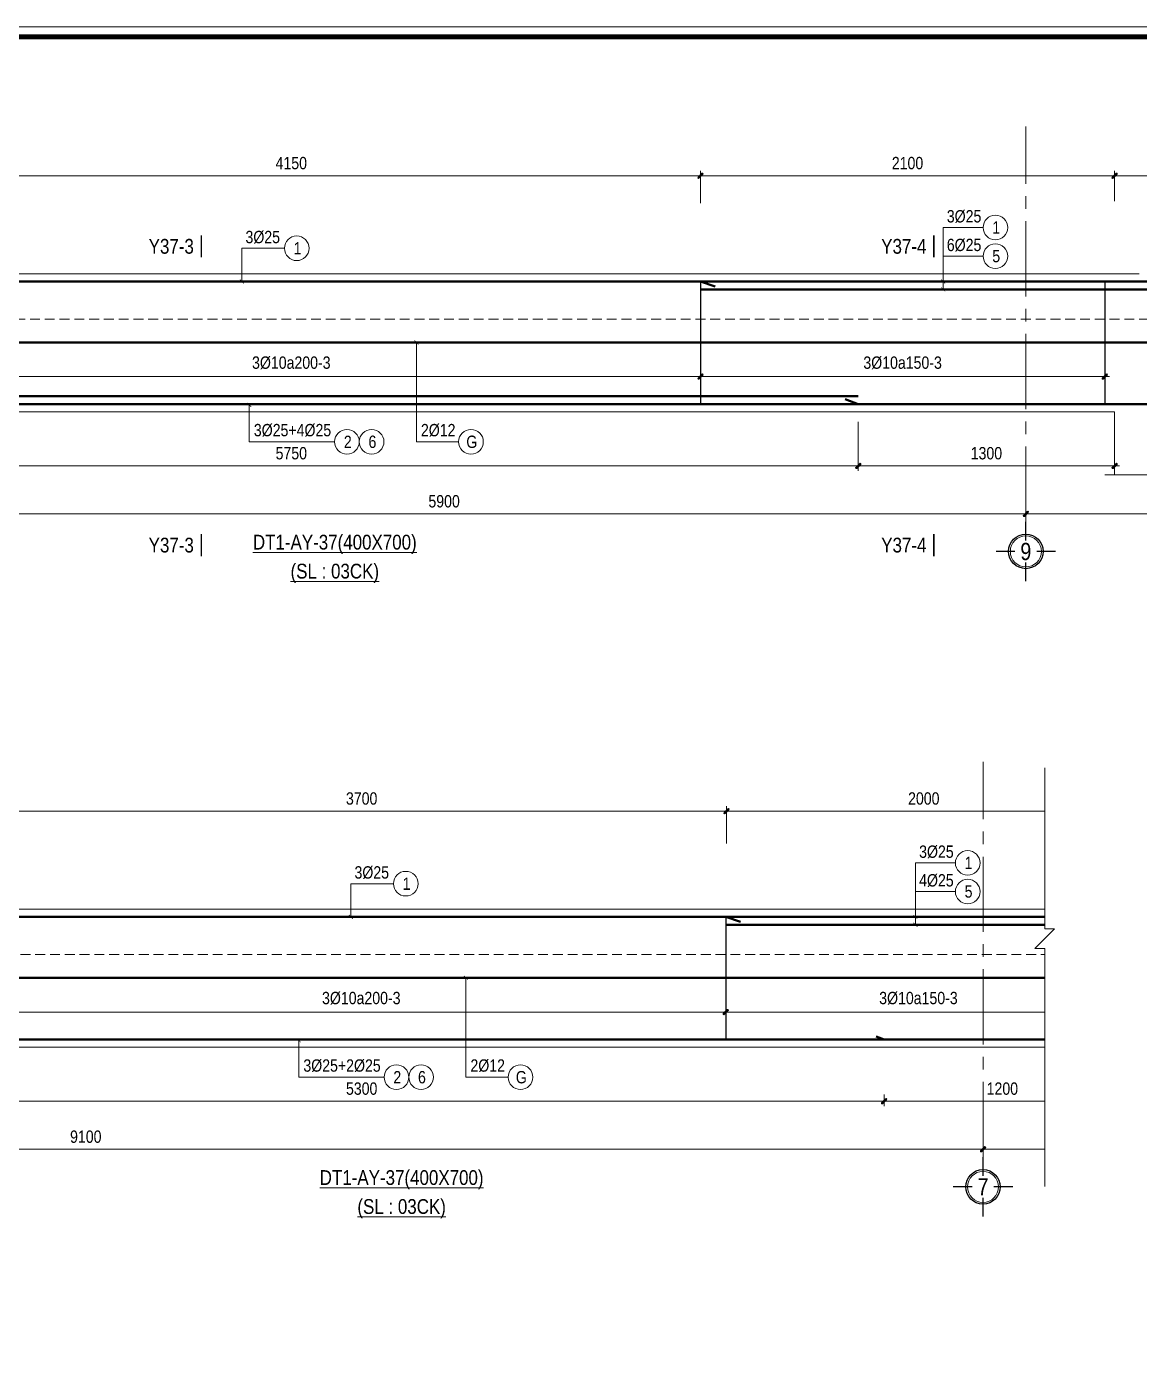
# Model space of a CAD drawing. Header units: millimetres. Extents: x 397144 to 8960116, y 345581 to 674207.
# Drawn here: x 5177575 to 5183217, y 656742 to 663512 of the extents above; entities that cross this region are included whole.
import ezdxf
from ezdxf.enums import TextEntityAlignment as Align
from ezdxf.xclip import XClip

# ---------------------------------------------------------------- set-up
doc = ezdxf.new("R2010")
doc.units = ezdxf.units.MM
doc.header["$XCLIPFRAME"] = 0
doc.header["$PDSIZE"] = -10
doc.linetypes.add('CENTER2', pattern=[28.575, 19.05, -3.175, 3.175, -3.175])
doc.linetypes.add('HIDDEN', pattern=[0.375, 0.25, -0.125])
doc.layers.get('0').update_dxf_attribs({"linetype": 'CONTINUOUS'})
doc.layers.get('Defpoints').update_dxf_attribs({"color": 12, "linetype": 'CONTINUOUS'})
for name, color, linetype, lineweight in [('2', 2, 'CONTINUOUS', 20), ('CDAI', 8, 'CONTINUOUS', 30), ('CTHEP', 2, 'CONTINUOUS', 50), ('DBAO', 3, 'CONTINUOUS', 20), ('DGIONG', 4, 'CONTINUOUS', 13), ('KTH', 150, 'CONTINUOUS', 5), ('Net khuat', 8, 'HIDDEN', 13), ('STICK', 1, 'CONTINUOUS', 9), ('TEXT', 7, 'CONTINUOUS', 15)]:
    doc.layers.add(name, color=color, linetype=linetype, lineweight=lineweight)
doc.layers.add('8', color=8, linetype='CONTINUOUS')
doc.styles.add('HELVECONDENSE', font='VHELVCN_0.TTF')
doc.styles.add('Star-HelCon', font='VHELVCN_0.TTF')
doc.styles.add('TTP-HelCon', font='VHELVCN_0.TTF')
doc.styles.add('VNI-HELVE-CONDENSE', font='VHELVCN_0.TTF')
doc.dimstyles.new('kc-25', dxfattribs={"dimtxt": 62.5, "dimasz": 20, "dimexe": 20, "dimexo": 50, "dimgap": 25, "dimtad": 3, "dimdec": 0, "dimzin": 0, "dimdsep": 46, "dimtxsty": 'VNI-HELVE-CONDENSE', "dimblk": 'DIM', "dimcen": 2.5, "dimclrd": 256, "dimclre": 154, "dimclrt": 7, "dimaunit": 1, "dimadec": 0, "dimazin": 0, "dimtfac": 1, "dimtdec": 0, "dimtix": 1, "dimtmove": 0, "dimatfit": 3, "dimldrblk": 'DOT', "dimfxl": 1, "dimtolj": 1, "dimtzin": 0, "dimarcsym": 0})
doc.dimstyles.new('TTP-25', dxfattribs={"dimscale": 25, "dimtxt": 2.5, "dimasz": 1, "dimexe": 1, "dimexo": 1, "dimgap": 0.09, "dimtad": 0, "dimdec": 4, "dimrnd": 5, "dimzin": 9, "dimdsep": 46, "dimtxsty": 'TTP-HelCon', "dimblk": 'Stick1', "dimcen": 0.09, "dimdle": 1.5, "dimclrd": 256, "dimclre": 256, "dimclrt": 7, "dimadec": 0, "dimazin": 0, "dimtfac": 1, "dimtdec": 4, "dimtmove": 0, "dimatfit": 3, "dimldrblk": '_ArchTick1', "dimfxl": 1, "dimtvp": 1, "dimtolj": 1, "dimtzin": 0, "dimarcsym": 0})

# ---------------------------------------------------------------- blocks, each defined once
blk = doc.blocks.new('CHG_XX_Khung ten')
blk.add_lwpolyline([(15, 579), (826, 579), (826, 15), (15, 15)], close=True)
at = {"color": 4, "linetype": 'Continuous', "const_width": 1}
blk.add_lwpolyline([(17, 577), (824, 577), (824, 17), (17, 17)], close=True, dxfattribs=at)
blk = doc.blocks.new('DIM')
h = blk.add_hatch(color=1)
h.paths.add_polyline_path([(0.49, 0.29, 1), (0.29, 0.49), (-0.19, 0), (0.19, 0)])
h.paths.add_polyline_path([(0.19, 0), (-0.19, 0), (-0.49, -0.29, 1), (-0.29, -0.49)])
at = {"color": 9}
for p, q in [((-0.19, 0), (-1.5, 0)), ((0.19, 0), (1.5, 0))]:
    blk.add_line(p, q, dxfattribs=at)
at = {"color": 1}
for p, q in [((-0.49, -0.29), (0.29, 0.49)), ((-0.29, -0.49), (0.49, 0.29)), ((-0.19, 0), (0.19, 0))]:
    blk.add_line(p, q, dxfattribs=at)
blk.add_arc((-0.39, -0.39), 0.138, 135, 315, dxfattribs=at)
blk = doc.blocks.new('Stick1')
at = {"layer": 'STICK'}
h = blk.add_hatch(color=256, dxfattribs=at)
edge = h.paths.add_edge_path()
edge.add_line((0.3, 0.5), (-0.5, -0.3))
edge.add_arc((-0.4, -0.4), 0.141, 135, 315)
edge.add_line((-0.3, -0.5), (0.5, 0.3))
edge.add_arc((0.4, 0.4), 0.141, 315, 495)
blk.add_line((1, 0), (-1, 0), dxfattribs=at)
blk.add_lwpolyline([(0.3, 0.5), (-0.5, -0.3, 1), (-0.3, -0.5), (0.5, 0.3, 1), (0.3, 0.5, 1)], format="xyb", dxfattribs=at)
blk = doc.blocks.new('*D8433')
at = {"layer": 'Defpoints', "color": 0, "transparency": 16777216}
for p in [(8019.5, 647.6), (10069.5, 565.1), (8019.5, 507.6)]:
    blk.add_point(p, dxfattribs=at)
at = {"layer": 'KTH', "lineweight": -2, "transparency": 16777216}
for p, q in [((8019.5, 622.6), (8019.5, 482.6)), ((10044.5, 507.6), (8044.5, 507.6)), ((10069.5, 540.1), (10069.5, 482.6))]:
    blk.add_line(p, q, dxfattribs=at)
at = {"layer": 'KTH', "lineweight": -2, "transparency": 16777216, "xscale": 25, "yscale": 25, "zscale": 25, "rotation": 180}
blk.add_blockref('Stick1', (8019.5, 507.6), dxfattribs=at)
at = {"layer": 'KTH', "lineweight": -2, "transparency": 16777216, "xscale": 25, "yscale": 25, "zscale": 25}
blk.add_blockref('Stick1', (10069.5, 507.6), dxfattribs=at)
at = {"layer": 'KTH', "color": 7, "transparency": 16777216, "insert": (9044.5, 577.5), "char_height": 62.5, "attachment_point": 5, "style": 'TTP-HelCon'}
blk.add_mtext('\\A1;3Þ10a150-3', dxfattribs=at)
blk = doc.blocks.new('_ArchTick1')
at = {"color": 0, "const_width": 3.81}
blk.add_lwpolyline([(-12.7, -12.7), (12.7, 12.7)], dxfattribs=at)
blk = doc.blocks.new('*D8434')
at = {"layer": 'Defpoints', "color": 0, "transparency": 16777216}
for p in [(9669.5, 9.2), (15669.5, 9.1), (15669.5, -188.9)]:
    blk.add_point(p, dxfattribs=at)
at = {"layer": 'KTH', "lineweight": -2, "transparency": 16777216}
for p, q in [((9669.5, -15.8), (9669.5, -213.9)), ((15669.5, -15.9), (15669.5, -213.9)), ((9694.5, -188.9), (15644.5, -188.9))]:
    blk.add_line(p, q, dxfattribs=at)
at = {"layer": 'KTH', "lineweight": -2, "transparency": 16777216, "xscale": 25, "yscale": 25, "zscale": 25, "rotation": 180}
blk.add_blockref('Stick1', (9669.5, -188.9), dxfattribs=at)
at = {"layer": 'KTH', "lineweight": -2, "transparency": 16777216, "xscale": 25, "yscale": 25, "zscale": 25}
blk.add_blockref('Stick1', (15669.5, -188.9), dxfattribs=at)
at = {"layer": 'KTH', "color": 7, "transparency": 16777216, "insert": (12669.5, -125), "char_height": 62.5, "attachment_point": 5, "style": 'TTP-HelCon'}
blk.add_mtext('\\A1;7400', dxfattribs=at)
blk = doc.blocks.new('dau truc')
blk.add_circle((0, 0), 180)
at = {"layer": '8'}
for p, q in [((0, 127), (0, 345)), ((-127, 0), (-345, 0)), ((345, 0), (127, 0)), ((0, -345), (0, -127))]:
    blk.add_line(p, q, dxfattribs=at)
blk.add_circle((0, 0), 200, dxfattribs=at)
at = {"layer": 'TEXT', "style": 'HELVECONDENSE'}
blk.add_attdef('A', text='', height=233, dxfattribs=at).set_placement((0, 0), align=Align.MIDDLE)
blk = doc.blocks.new('*D8440')
at = {"layer": 'Defpoints', "color": 0, "transparency": 16777216}
for p in [(10719.5, 1526.6), (10119.5, 1373.5), (10719.5, 1373.5)]:
    blk.add_point(p, dxfattribs=at)
at = {"layer": 'KTH', "lineweight": -2, "transparency": 16777216}
for p, q in [((10119.5, 1398.5), (10119.5, 1551.6)), ((10144.5, 1526.6), (10694.5, 1526.6)), ((10719.5, 1398.5), (10719.5, 1551.6))]:
    blk.add_line(p, q, dxfattribs=at)
at = {"layer": 'KTH', "lineweight": -2, "transparency": 16777216, "xscale": 25, "yscale": 25, "zscale": 25, "rotation": 180}
blk.add_blockref('Stick1', (10119.5, 1526.6), dxfattribs=at)
at = {"layer": 'KTH', "lineweight": -2, "transparency": 16777216, "xscale": 25, "yscale": 25, "zscale": 25}
blk.add_blockref('Stick1', (10719.5, 1526.6), dxfattribs=at)
at = {"layer": 'KTH', "color": 7, "transparency": 16777216, "insert": (10419.5, 1590.4), "char_height": 62.5, "attachment_point": 5, "style": 'TTP-HelCon'}
blk.add_mtext('\\A1;600', dxfattribs=at)
blk = doc.blocks.new('MC')
at = {"layer": 'CTHEP', "const_width": 10}
blk.add_lwpolyline([(0, 150), (0, 0)], dxfattribs=at)
at = {"layer": 'TEXT', "style": 'TTP-HelCon'}
blk.add_attdef('A', text='', height=100, dxfattribs=at).set_placement((-50, 25.5), align=Align.RIGHT)
blk = doc.blocks.new('*D8447')
at = {"layer": 'Defpoints', "color": 0, "transparency": 16777216}
for p in [(23464.5, 647.6), (25419.5, 565.1), (23464.5, 507.6)]:
    blk.add_point(p, dxfattribs=at)
at = {"layer": 'KTH', "lineweight": -2, "transparency": 16777216}
for p, q in [((23464.5, 622.6), (23464.5, 482.6)), ((25394.5, 507.6), (23489.5, 507.6)), ((25419.5, 540.1), (25419.5, 482.6))]:
    blk.add_line(p, q, dxfattribs=at)
at = {"layer": 'KTH', "lineweight": -2, "transparency": 16777216, "xscale": 25, "yscale": 25, "zscale": 25, "rotation": 180}
blk.add_blockref('Stick1', (23464.5, 507.6), dxfattribs=at)
at = {"layer": 'KTH', "lineweight": -2, "transparency": 16777216, "xscale": 25, "yscale": 25, "zscale": 25}
blk.add_blockref('Stick1', (25419.5, 507.6), dxfattribs=at)
at = {"layer": 'KTH', "color": 7, "transparency": 16777216, "insert": (24442, 577.5), "char_height": 62.5, "attachment_point": 5, "style": 'TTP-HelCon'}
blk.add_mtext('\\A1;3Þ10a150-3', dxfattribs=at)
blk = doc.blocks.new('*D8455')
at = {"layer": 'Defpoints', "color": 0, "transparency": 16777216}
for p in [(25469.5, 1526.5), (23468.5, 1337.5), (25469.5, 1337.5)]:
    blk.add_point(p, dxfattribs=at)
at = {"layer": 'KTH', "lineweight": -2, "transparency": 16777216}
for p, q in [((23468.5, 1362.5), (23468.5, 1551.5)), ((23493.5, 1526.5), (25444.5, 1526.5)), ((25469.5, 1362.5), (25469.5, 1551.5))]:
    blk.add_line(p, q, dxfattribs=at)
at = {"layer": 'KTH', "lineweight": -2, "transparency": 16777216, "xscale": 25, "yscale": 25, "zscale": 25, "rotation": 180}
blk.add_blockref('Stick1', (23468.5, 1526.5), dxfattribs=at)
at = {"layer": 'KTH', "lineweight": -2, "transparency": 16777216, "xscale": 25, "yscale": 25, "zscale": 25}
blk.add_blockref('Stick1', (25469.5, 1526.5), dxfattribs=at)
at = {"layer": 'KTH', "color": 7, "transparency": 16777216, "insert": (24469, 1590.4), "char_height": 62.5, "attachment_point": 5, "style": 'TTP-HelCon'}
blk.add_mtext('\\A1;2000', dxfattribs=at)
blk = doc.blocks.new('*D8456')
at = {"layer": 'Defpoints', "color": 0, "transparency": 16777216}
for p in [(23468.5, 1526.5), (19768.5, 1337.5), (23468.5, 1337.5)]:
    blk.add_point(p, dxfattribs=at)
at = {"layer": 'KTH', "lineweight": -2, "transparency": 16777216}
for p, q in [((19768.5, 1362.5), (19768.5, 1551.5)), ((19793.5, 1526.5), (23443.5, 1526.5)), ((23468.5, 1362.5), (23468.5, 1551.5))]:
    blk.add_line(p, q, dxfattribs=at)
at = {"layer": 'KTH', "lineweight": -2, "transparency": 16777216, "xscale": 25, "yscale": 25, "zscale": 25, "rotation": 180}
blk.add_blockref('Stick1', (19768.5, 1526.5), dxfattribs=at)
at = {"layer": 'KTH', "lineweight": -2, "transparency": 16777216, "xscale": 25, "yscale": 25, "zscale": 25}
blk.add_blockref('Stick1', (23468.5, 1526.5), dxfattribs=at)
at = {"layer": 'KTH', "color": 7, "transparency": 16777216, "insert": (21618.5, 1590.4), "char_height": 62.5, "attachment_point": 5, "style": 'TTP-HelCon'}
blk.add_mtext('\\A1;3700', dxfattribs=at)
blk = doc.blocks.new('*D8462')
at = {"layer": 'Defpoints', "color": 0, "transparency": 16777216}
for p in [(19768.5, 647.6), (23464.5, 647.6), (23464.5, 507.5)]:
    blk.add_point(p, dxfattribs=at)
at = {"layer": 'KTH', "lineweight": -2, "transparency": 16777216}
for p, q in [((19768.5, 622.6), (19768.5, 482.5)), ((23464.5, 622.6), (23464.5, 482.5)), ((19793.5, 507.5), (23439.5, 507.5))]:
    blk.add_line(p, q, dxfattribs=at)
at = {"layer": 'KTH', "lineweight": -2, "transparency": 16777216, "xscale": 25, "yscale": 25, "zscale": 25, "rotation": 180}
blk.add_blockref('Stick1', (19768.5, 507.5), dxfattribs=at)
at = {"layer": 'KTH', "lineweight": -2, "transparency": 16777216, "xscale": 25, "yscale": 25, "zscale": 25}
blk.add_blockref('Stick1', (23464.5, 507.5), dxfattribs=at)
at = {"layer": 'KTH', "color": 7, "transparency": 16777216, "insert": (21616.5, 577.5), "char_height": 62.5, "attachment_point": 5, "style": 'TTP-HelCon'}
blk.add_mtext('\\A1;3Þ10a200-3', dxfattribs=at)
blk = doc.blocks.new('*D8468')
at = {"layer": 'Defpoints', "color": 0, "transparency": 16777216}
for p in [(8819.5, 303.8), (10119.5, 283.5), (8819.5, 54.9)]:
    blk.add_point(p, dxfattribs=at)
at = {"layer": 'KTH', "lineweight": -2, "transparency": 16777216}
for p, q in [((8819.5, 278.8), (8819.5, 29.9)), ((10119.5, 258.5), (10119.5, 29.9)), ((10094.5, 54.9), (8844.5, 54.9))]:
    blk.add_line(p, q, dxfattribs=at)
at = {"layer": 'KTH', "lineweight": -2, "transparency": 16777216, "xscale": 25, "yscale": 25, "zscale": 25, "rotation": 180}
blk.add_blockref('Stick1', (8819.5, 54.9), dxfattribs=at)
at = {"layer": 'KTH', "lineweight": -2, "transparency": 16777216, "xscale": 25, "yscale": 25, "zscale": 25}
blk.add_blockref('Stick1', (10119.5, 54.9), dxfattribs=at)
at = {"layer": 'KTH', "color": 7, "transparency": 16777216, "insert": (9469.5, 118.8), "char_height": 62.5, "attachment_point": 5, "style": 'TTP-HelCon'}
blk.add_mtext('\\A1;1300', dxfattribs=at)
blk = doc.blocks.new('*D8469')
at = {"layer": 'Defpoints', "color": 0, "transparency": 16777216}
for p in [(8019.5, 1526.6), (8019.5, 1362.6), (10119.5, 1373.5)]:
    blk.add_point(p, dxfattribs=at)
at = {"layer": 'KTH', "lineweight": -2, "transparency": 16777216}
for p, q in [((8019.5, 1387.6), (8019.5, 1551.6)), ((10094.5, 1526.6), (8044.5, 1526.6)), ((10119.5, 1398.5), (10119.5, 1551.6))]:
    blk.add_line(p, q, dxfattribs=at)
at = {"layer": 'KTH', "lineweight": -2, "transparency": 16777216, "xscale": 25, "yscale": 25, "zscale": 25, "rotation": 180}
blk.add_blockref('Stick1', (8019.5, 1526.6), dxfattribs=at)
at = {"layer": 'KTH', "lineweight": -2, "transparency": 16777216, "xscale": 25, "yscale": 25, "zscale": 25}
blk.add_blockref('Stick1', (10119.5, 1526.6), dxfattribs=at)
at = {"layer": 'KTH', "color": 7, "transparency": 16777216, "insert": (9069.5, 1590.4), "char_height": 62.5, "attachment_point": 5, "style": 'TTP-HelCon'}
blk.add_mtext('\\A1;2100', dxfattribs=at)
blk = doc.blocks.new('*D2250')
at = {"layer": 'Defpoints', "color": 0, "transparency": 16777216}
for p in [(5211532.7, 645533.3), (5220632.7, 645533.3), (5220632.7, 645335.4)]:
    blk.add_point(p, dxfattribs=at)
at = {"layer": 'KTH', "lineweight": -2, "transparency": 16777216}
for p, q in [((5211532.7, 645508.3), (5211532.7, 645310.4)), ((5220632.7, 645508.3), (5220632.7, 645310.4)), ((5211557.7, 645335.4), (5220607.7, 645335.4))]:
    blk.add_line(p, q, dxfattribs=at)
at = {"layer": 'KTH', "lineweight": -2, "transparency": 16777216, "xscale": 25, "yscale": 25, "zscale": 25, "rotation": 180}
blk.add_blockref('Stick1', (5211532.7, 645335.4), dxfattribs=at)
at = {"layer": 'KTH', "lineweight": -2, "transparency": 16777216, "xscale": 25, "yscale": 25, "zscale": 25}
blk.add_blockref('Stick1', (5220632.7, 645335.4), dxfattribs=at)
at = {"layer": 'KTH', "color": 7, "transparency": 16777216, "insert": (5216082.7, 645399.2), "char_height": 62.5, "attachment_point": 5, "style": 'TTP-HelCon'}
blk.add_mtext('\\A1;9100', dxfattribs=at)
blk = doc.blocks.new('*D2251')
at = {"layer": 'Defpoints', "color": 0, "transparency": 16777216}
for p in [(5220632.7, 645533.3), (5229432.7, 645432.2), (5229432.7, 645335.4)]:
    blk.add_point(p, dxfattribs=at)
at = {"layer": 'KTH', "lineweight": -2, "transparency": 16777216}
for p, q in [((5220632.7, 645508.3), (5220632.7, 645310.4)), ((5229432.7, 645407.2), (5229432.7, 645310.4)), ((5220657.7, 645335.4), (5229407.7, 645335.4))]:
    blk.add_line(p, q, dxfattribs=at)
at = {"layer": 'KTH', "lineweight": -2, "transparency": 16777216, "xscale": 25, "yscale": 25, "zscale": 25, "rotation": 180}
blk.add_blockref('Stick1', (5220632.7, 645335.4), dxfattribs=at)
at = {"layer": 'KTH', "lineweight": -2, "transparency": 16777216, "xscale": 25, "yscale": 25, "zscale": 25}
blk.add_blockref('Stick1', (5229432.7, 645335.4), dxfattribs=at)
at = {"layer": 'KTH', "color": 7, "transparency": 16777216, "insert": (5225032.7, 645399.2), "char_height": 62.5, "attachment_point": 5, "style": 'TTP-HelCon'}
blk.add_mtext('\\A1;9900', dxfattribs=at)
blk = doc.blocks.new('*D8470')
at = {"layer": 'Defpoints', "color": 0, "transparency": 16777216}
for p in [(25467.5, 329.1), (24267.5, 114.9), (24267.5, 54.9)]:
    blk.add_point(p, dxfattribs=at)
at = {"layer": 'KTH', "lineweight": -2, "transparency": 16777216}
for p, q in [((25467.5, 304.1), (25467.5, 29.9)), ((24267.5, 89.9), (24267.5, 29.9)), ((25442.5, 54.9), (24292.5, 54.9))]:
    blk.add_line(p, q, dxfattribs=at)
at = {"layer": 'KTH', "lineweight": -2, "transparency": 16777216, "xscale": 25, "yscale": 25, "zscale": 25, "rotation": 180}
blk.add_blockref('Stick1', (24267.5, 54.9), dxfattribs=at)
at = {"layer": 'KTH', "lineweight": -2, "transparency": 16777216, "xscale": 25, "yscale": 25, "zscale": 25}
blk.add_blockref('Stick1', (25467.5, 54.9), dxfattribs=at)
at = {"layer": 'KTH', "color": 7, "transparency": 16777216, "insert": (24867.5, 118.8), "char_height": 62.5, "attachment_point": 5, "style": 'TTP-HelCon'}
blk.add_mtext('\\A1;1200', dxfattribs=at)
blk = doc.blocks.new('*D8471')
at = {"layer": 'Defpoints', "color": 0, "transparency": 16777216}
for p in [(18969.5, 114.9), (24267.5, 89.9), (24267.5, 54.9)]:
    blk.add_point(p, dxfattribs=at)
at = {"layer": 'KTH', "lineweight": -2, "transparency": 16777216}
for p, q in [((18969.5, 89.9), (18969.5, 29.9)), ((18994.5, 54.9), (24242.5, 54.9)), ((24267.5, 64.9), (24267.5, 29.9))]:
    blk.add_line(p, q, dxfattribs=at)
at = {"layer": 'KTH', "lineweight": -2, "transparency": 16777216, "xscale": 25, "yscale": 25, "zscale": 25, "rotation": 180}
blk.add_blockref('Stick1', (18969.5, 54.9), dxfattribs=at)
at = {"layer": 'KTH', "lineweight": -2, "transparency": 16777216, "xscale": 25, "yscale": 25, "zscale": 25}
blk.add_blockref('Stick1', (24267.5, 54.9), dxfattribs=at)
at = {"layer": 'KTH', "color": 7, "transparency": 16777216, "insert": (21618.5, 118.8), "char_height": 62.5, "attachment_point": 5, "style": 'TTP-HelCon'}
blk.add_mtext('\\A1;5300', dxfattribs=at)
blk = doc.blocks.new('*D2255')
at = {"layer": 'Defpoints', "color": 0, "transparency": 16777216}
for p in [(5199632.7, 645503), (5205532.7, 645493.4), (5205532.7, 645335.4)]:
    blk.add_point(p, dxfattribs=at)
at = {"layer": 'KTH', "lineweight": -2, "transparency": 16777216}
for p, q in [((5199632.7, 645478), (5199632.7, 645310.4)), ((5205532.7, 645468.4), (5205532.7, 645310.4)), ((5199657.7, 645335.4), (5205507.7, 645335.4))]:
    blk.add_line(p, q, dxfattribs=at)
at = {"layer": 'KTH', "lineweight": -2, "transparency": 16777216, "xscale": 25, "yscale": 25, "zscale": 25, "rotation": 180}
blk.add_blockref('Stick1', (5199632.7, 645335.4), dxfattribs=at)
at = {"layer": 'KTH', "lineweight": -2, "transparency": 16777216, "xscale": 25, "yscale": 25, "zscale": 25}
blk.add_blockref('Stick1', (5205532.7, 645335.4), dxfattribs=at)
at = {"layer": 'KTH', "color": 7, "transparency": 16777216, "insert": (5202582.7, 645399.3), "char_height": 62.5, "attachment_point": 5, "style": 'TTP-HelCon'}
blk.add_mtext('\\A1;5900', dxfattribs=at)
blk = doc.blocks.new('*D8488')
at = {"layer": 'Defpoints', "color": 0, "transparency": 16777216}
for p in [(8019.5, 1526.6), (3869.5, 1373.5), (8019.5, 1362.6)]:
    blk.add_point(p, dxfattribs=at)
at = {"layer": 'KTH', "lineweight": -2, "transparency": 16777216}
for p, q in [((3869.5, 1398.5), (3869.5, 1551.6)), ((3894.5, 1526.6), (7994.5, 1526.6)), ((8019.5, 1387.6), (8019.5, 1551.6))]:
    blk.add_line(p, q, dxfattribs=at)
at = {"layer": 'KTH', "lineweight": -2, "transparency": 16777216, "xscale": 25, "yscale": 25, "zscale": 25, "rotation": 180}
blk.add_blockref('Stick1', (3869.5, 1526.6), dxfattribs=at)
at = {"layer": 'KTH', "lineweight": -2, "transparency": 16777216, "xscale": 25, "yscale": 25, "zscale": 25}
blk.add_blockref('Stick1', (8019.5, 1526.6), dxfattribs=at)
at = {"layer": 'KTH', "color": 7, "transparency": 16777216, "insert": (5944.5, 1590.4), "char_height": 62.5, "attachment_point": 5, "style": 'TTP-HelCon'}
blk.add_mtext('\\A1;4150', dxfattribs=at)
blk = doc.blocks.new('*D8489')
at = {"layer": 'Defpoints', "color": 0, "transparency": 16777216}
for p in [(8019.5, 679.2), (3869.5, 647.6), (8019.5, 507.5)]:
    blk.add_point(p, dxfattribs=at)
at = {"layer": 'KTH', "lineweight": -2, "transparency": 16777216}
for p, q in [((3869.5, 622.6), (3869.5, 482.5)), ((8019.5, 654.2), (8019.5, 482.5)), ((3894.5, 507.5), (7994.5, 507.5))]:
    blk.add_line(p, q, dxfattribs=at)
at = {"layer": 'KTH', "lineweight": -2, "transparency": 16777216, "xscale": 25, "yscale": 25, "zscale": 25, "rotation": 180}
blk.add_blockref('Stick1', (3869.5, 507.5), dxfattribs=at)
at = {"layer": 'KTH', "lineweight": -2, "transparency": 16777216, "xscale": 25, "yscale": 25, "zscale": 25}
blk.add_blockref('Stick1', (8019.5, 507.5), dxfattribs=at)
at = {"layer": 'KTH', "color": 7, "transparency": 16777216, "insert": (5944.5, 577.5), "char_height": 62.5, "attachment_point": 5, "style": 'TTP-HelCon'}
blk.add_mtext('\\A1;3Þ10a200-3', dxfattribs=at)
blk = doc.blocks.new('*D8490')
at = {"layer": 'Defpoints', "color": 0, "transparency": 16777216}
for p in [(3069.5, 329.2), (8819.5, 209.2), (8819.5, 54.9)]:
    blk.add_point(p, dxfattribs=at)
at = {"layer": 'KTH', "lineweight": -2, "transparency": 16777216}
for p, q in [((3069.5, 304.2), (3069.5, 29.9)), ((8819.5, 184.2), (8819.5, 29.9)), ((3094.5, 54.9), (8794.5, 54.9))]:
    blk.add_line(p, q, dxfattribs=at)
at = {"layer": 'KTH', "lineweight": -2, "transparency": 16777216, "xscale": 25, "yscale": 25, "zscale": 25, "rotation": 180}
blk.add_blockref('Stick1', (3069.5, 54.9), dxfattribs=at)
at = {"layer": 'KTH', "lineweight": -2, "transparency": 16777216, "xscale": 25, "yscale": 25, "zscale": 25}
blk.add_blockref('Stick1', (8819.5, 54.9), dxfattribs=at)
at = {"layer": 'KTH', "color": 7, "transparency": 16777216, "insert": (5944.5, 118.8), "char_height": 62.5, "attachment_point": 5, "style": 'TTP-HelCon'}
blk.add_mtext('\\A1;5750', dxfattribs=at)
blk = doc.blocks.new('Y-37')
at = {"layer": 'CDAI', "ltscale": 52.5}
for p, q in [((8019.46907, 994.1983), (8019.46907, 364.1983)), ((10069.46907, 994.1983), (10069.46907, 364.1983)), ((23464.46907, 994.12616), (23464.46907, 368.15516))]:
    blk.add_line(p, q, dxfattribs=at)
at = {"layer": 'CTHEP'}
for p, q in [((8094.46907, 965.1983), (8019.46907, 990.1983)), ((8019.50855, 950.18514), (12719.46647, 950.1735)), ((23539.46907, 965.12616), (23464.46907, 990.12616)), ((23468.50855, 950.18514), (28068.47047, 950.18514)), ((1119.46907, 681.17417), (49858.11137, 681.13827)), ((3069.46647, 408.1525), (8818.7332, 408.08914)), ((8819.46907, 368.19766), (8752.55272, 393.49718)), ((24267.46907, 368.14495), (24227.97008, 383.83682))]:
    blk.add_line(p, q, dxfattribs=at)
for points in [[(49989.46907, 361.93876), (49989.46907, 990.12597), (171.95451, 990.1847)], [(172.63649, 368.18914), (10138.47515, 368.18041), (10718.3369, 368.1785), (17169.46907, 368.15021), (17743.51458, 368.14833), (49905.53617, 368.12618), (49905.53617, 891.00169)]]:
    blk.add_lwpolyline(points, dxfattribs=at)
at = {"layer": 'DBAO'}
for p, q in [((50019.46907, 1029.07736), (17317.37532, 1029.12513)), ((50667.50865, 1029.08076), (20296.02848, 1029.12513))]:
    blk.add_line(p, q, dxfattribs=at)
for points in [[(10244.83034, 1029.04375), (0, 1029.11997)], [(1769.46647, 329.18167), (10119.46907, 329.17162)], [(10119.46907, 9.1983), (10119.46907, 329.1983)], [(17769.47047, 329.12233), (25469.46907, 329.11257)]]:
    blk.add_lwpolyline(points, dxfattribs=at)
at = {"layer": 'DGIONG'}
blk.add_lwpolyline([(10069.46907, 9.1983), (10294.46907, 9.1983), (10294.46907, 59.1983), (10394.46907, -40.8017), (10394.46907, 9.1983), (10769.46647, 9.19447)], dxfattribs=at)
for centre in [(9515.17435, 1264.00269), (24691.91755, 1264.00269), (5972.26221, 1158.71063), (21842.25324, 1158.71063), (9515.17435, 1118.70368), (24691.91755, 1118.70368), (6226.70849, 177.15726), (6351.70849, 177.15726), (6855.70432, 177.11262), (21794.89691, 177.15726), (21919.89691, 177.15726), (22423.89274, 177.11262)]:
    blk.add_circle(centre, 62.5, dxfattribs=at)
at = {"layer": 'Net khuat', "linetype": 'CENTER2', "ltscale": 20}
for p, q in [((9669.46908, -228.29549), (9669.46908, 1777.04716)), ((24769.46908, -228.29549), (24769.46908, 1777.04716))]:
    blk.add_line(p, q, dxfattribs=at)
at = {"layer": 'Net khuat', "ltscale": 200}
blk.add_lwpolyline([(1769.46647, 329.18456), (1769.46647, 799.18779), (50019.46907, 799.18779)], dxfattribs=at)
at = {"xscale": 0.75, "yscale": 0.75, "zscale": 0.75}
for p, values in [((5487.82777, 1112.07815), {'A': 'Y37-3'}), ((9202.82025, 1112.07815), {'A': 'Y37-4'}), ((5487.82777, -403.57912), {'A': 'Y37-3'}), ((9202.82025, -403.57912), {'A': 'Y37-4'})]:
    blk.add_blockref('MC', p, dxfattribs=at).add_auto_attribs(values)
at = {"layer": '2', "ltscale": 300}
ref = blk.add_blockref('dau truc', (9669.46908, -379.16002), dxfattribs=dict(at, xscale=0.4367131292819977, yscale=0.4367131292819977, zscale=0.4367131292819977))
ref.add_attrib('A', '9', dxfattribs={"layer": 'TEXT', "height": 87.5, "style": 'HELVECONDENSE'}).set_placement((9669.46908, -379.16002), align=Align.MIDDLE)
ref = blk.add_blockref('dau truc', (24769.46908, -379.16002), dxfattribs=dict(at, xscale=0.4367131292819977, yscale=0.4367131292819977, zscale=0.4367131292819977))
ref.add_attrib('A', '7', dxfattribs={"layer": 'TEXT', "height": 87.5, "style": 'HELVECONDENSE'}).set_placement((24769.46908, -379.16002), align=Align.MIDDLE)
at = {"layer": 'TEXT', "style": 'TTP-HelCon'}
for s, p in [('3Þ25', (9268.6643, 1289.85563)), ('3Þ25', (24445.4075, 1289.85563)), ('3Þ25', (5712.13833, 1184.56357, 0)), ('3Þ25', (21582.12935, 1184.56357, 0)), ('6Þ25', (9268.6643, 1144.55663)), ('4Þ25', (24445.4075, 1144.55663)), ('3Þ25+4Þ25', (5754.63136, 205.05432, 0)), ('2Þ12', (6601.89645, 205.00968, 0)), ('3Þ25+2Þ25', (21322.81978, 205.05432, 0)), ('2Þ12', (22170.08487, 205.00968, 0))]:
    blk.add_text(s, height=62.5, dxfattribs=at).set_placement(p)
at = {"layer": 'TEXT', "style": 'Star-HelCon'}
for s, p in [('1', (9519.34102, 1264.00269)), ('1', (24696.08422, 1264.00269)), ('1', (5976.42888, 1158.71063)), ('1', (21846.41991, 1158.71063)), ('5', (9519.34102, 1118.70368)), ('5', (24696.08422, 1118.70368)), ('2', (6230.87515, 177.15726)), ('6', (6355.87515, 177.15726)), ('G', (6859.87099, 177.11262)), ('2', (21799.06357, 177.15726)), ('6', (21924.06357, 177.15726)), ('G', (22428.05941, 177.11262))]:
    blk.add_text(s, height=62.5, dxfattribs=at).set_placement(p, align=Align.MIDDLE)
at = {"layer": 'TEXT', "style": 'TTP-HelCon'}
for s, p in [('%%UDT1-AY-37(400X700)', (6165.12614, -369.49086)), ('%%UDT1-AY-37(400X700)', (21821.13663, -369.49086)), ('%%U(SL : 03CK)', (6165.12614, -516.38546)), ('%%U(SL : 03CK)', (21821.13663, -516.38546))]:
    blk.add_text(s, height=75, dxfattribs=at).set_placement(p, align=Align.CENTER)
at = {"layer": 'KTH'}
for base, p1, p2, picture, middle in [((8019.46907, 1526.58881), (3869.46647, 1373.49591), (8019.46907, 1362.59264), '*D8488', (5944.46777, 1590.42214)), ((8819.46907, 54.93646), (3069.46647, 329.15431), (8819.46907, 209.23137), '*D8490', (5944.46777, 118.76979)), ((24267.46907, 54.93646), (18969.47047, 114.88764), (24267.46907, 89.88764), '*D8471', (21618.46977, 118.76979))]:
    dim = blk.add_linear_dim(base=base, p1=p1, p2=p2, dimstyle='TTP-25', override={"dimtmove": 1}, dxfattribs=at)
    dim.commit()
    dim.dimension.update_dxf_attribs({"geometry": picture, "text_midpoint": middle})
for base, p1, p2, picture, middle in [((8019.46907, 1526.59264), (10119.46907, 1373.49591), (8019.46907, 1362.59264), '*D8469', (9069.46907, 1590.42597)), ((10719.46647, 1526.59264), (10119.46907, 1373.49591), (10719.46647, 1373.49591), '*D8440', (10419.46777, 1590.42597)), ((23468.46907, 1526.51667), (19768.47047, 1337.51667), (23468.46907, 1337.51667), '*D8456', (21618.46977, 1590.35)), ((25469.46907, 1526.5205), (23468.46907, 1337.51667), (25469.46907, 1337.51667), '*D8455', (24468.96907, 1590.35384)), ((8819.46907, 54.93646), (10119.46907, 283.45716), (8819.46907, 303.79508), '*D8468', (9469.46907, 118.76979)), ((24267.46907, 54.93646), (25467.46907, 329.12233), (24267.46907, 114.88764), '*D8470', (24867.46907, 118.76979))]:
    dim = blk.add_linear_dim(base=base, p1=p1, p2=p2, angle=180, dimstyle='TTP-25', override={"dimtmove": 1}, dxfattribs=at)
    dim.commit()
    dim.dimension.update_dxf_attribs({"geometry": picture, "text_midpoint": middle})
for base, p1, p2, picture, middle in [((8019.46907, 507.54675), (3869.46647, 647.63529), (8019.46907, 679.1983), '*D8489', (5944.46777, 577.46342)), ((23464.46907, 507.54675), (19768.47047, 647.63529), (23464.46907, 647.56698), '*D8462', (21616.46977, 577.46342))]:
    dim = blk.add_linear_dim(base=base, p1=p1, p2=p2, text='3Þ10a200-3', dimstyle='TTP-25', override={"dimtmove": 1}, dxfattribs=at)
    dim.commit()
    dim.dimension.update_dxf_attribs({"geometry": picture, "text_midpoint": middle})
for base, p1, p2, text, picture, middle in [((8019.46907, 507.62211), (10069.46907, 565.09546), (8019.46907, 647.63529), '3Þ10a150-3', '*D8433', (9044.46907, 577.53877)), ((23464.46907, 507.62211), (25419.46907, 565.09546), (23464.46907, 647.56698), '3Þ10a150-3', '*D8447', (24441.96907, 577.53877)), ((15669.46908, -188.85876), (9669.46908, 9.1983), (15669.46908, 9.12425), '7400', '*D8434', (12669.46908, -125.02543))]:
    dim = blk.add_linear_dim(base=base, p1=p1, p2=p2, angle=180, text=text, dimstyle='TTP-25', override={"dimtmove": 1}, dxfattribs=at)
    dim.commit()
    dim.dimension.update_dxf_attribs({"geometry": picture, "text_midpoint": middle})
dim = blk.add_linear_dim(base=(24769.46908, -188.85876), p1=(15669.46908, 9.12425), p2=(24769.46908, 9.12425), angle=180, dimstyle='TTP-25', override={"dimtmove": 1}, dxfattribs=at)
dim.commit()
dim.dimension.update_dxf_attribs({"geometry": '*D2250', "text_midpoint": (20219.46908, -125.02543), "insert": (-5195863.24964, -645524.21167)})
dim = blk.add_linear_dim(base=(33569.46908, -188.85876), p1=(24769.46908, 9.12425), p2=(33569.46908, -92.00758), angle=180, text='9900', dimstyle='TTP-25', override={"dimtmove": 1}, dxfattribs=at)
dim.commit()
dim.dimension.update_dxf_attribs({"geometry": '*D2251', "text_midpoint": (29169.46908, -125.02543), "insert": (-5195863.24964, -645524.21167)})
dim = blk.add_linear_dim(base=(9669.46908, -188.77957), p1=(3769.46907, -21.16558), p2=(9669.46908, -30.82131), dimstyle='TTP-25', override={"dimtmove": 1}, dxfattribs=at)
dim.commit()
dim.dimension.update_dxf_attribs({"geometry": '*D2255', "text_midpoint": (6719.46908, -124.94624), "insert": (-5195863.24964, -645524.21167)})
at = {"layer": 'DGIONG'}
for points in [[(9250.15253, 990.19458), (9250.15227, 1264.00269), (9452.67435, 1264.00269)], [(24426.89573, 990.19458), (24426.89547, 1264.00269), (24629.41755, 1264.00269)], [(5693.62656, 990.20152), (5693.62629, 1158.71063), (5909.76221, 1158.71063)], [(21563.61758, 990.20152), (21563.61732, 1158.71063), (21779.75324, 1158.71063)], [(9250.15218, 950.19458), (9250.15192, 1118.70368), (9452.674, 1118.70368)], [(24426.89538, 950.19458), (24426.89511, 1118.70368), (24629.4172, 1118.70368)], [(6578.88628, 681.15719), (6578.88442, 177.11262), (6793.20432, 177.11262)], [(22147.0747, 681.15719), (22147.07284, 177.11262), (22361.39274, 177.11262)], [(5731.61959, 364.20152), (5731.61933, 177.15726), (6164.20849, 177.15726)], [(21299.80801, 364.20152), (21299.80775, 177.15726), (21732.39691, 177.15726)]]:
    blk.add_leader(points, dimstyle='kc-25', override={"dimtad": 0, "dimldrblk": 'ArchTick', "dimfxl": 100, "dimarcsym": 1}, dxfattribs=at)

msp = doc.modelspace()

# ---------------------------------------------------------------- block references
at = {"layer": 'KTH', "ltscale": 0.8, "xscale": 25.92478421702978, "yscale": 25.92478421702978, "zscale": 25.92478421702978}
msp.add_blockref('CHG_XX_Khung ten', (5171680.77848, 648501.85593), dxfattribs=at)

# ---------------------------------------------------------------- next in the draw order: linework, layer by layer
at = {"layer": 'DGIONG'}
msp.add_lwpolyline([(5182737.40378, 659753.39651), (5182737.40378, 658936.89814), (5182787.40378, 658936.89814), (5182687.40378, 658836.89814), (5182737.40378, 658836.89814), (5182737.40378, 657629.20602)], dxfattribs=at)

# ---------------------------------------------------------------- next in the draw order: block references
at = {"layer": 'KTH'}
ref = msp.add_blockref('Y-37', (5172972.14036, 661229.57767), dxfattribs=at)
XClip(ref).set_block_clipping_path([(-1082.3919523181, -731.137271678), (15917.7538879691, 2061.5065021181)])
ref = msp.add_blockref('Y-37', (5157655.0179, 658006.51293), dxfattribs=at)
XClip(ref).set_block_clipping_path([(15463.3454985004, -731.137271678), (25080.8919866411, 2170.0343434394)])

doc.saveas('drawing.dxf')
